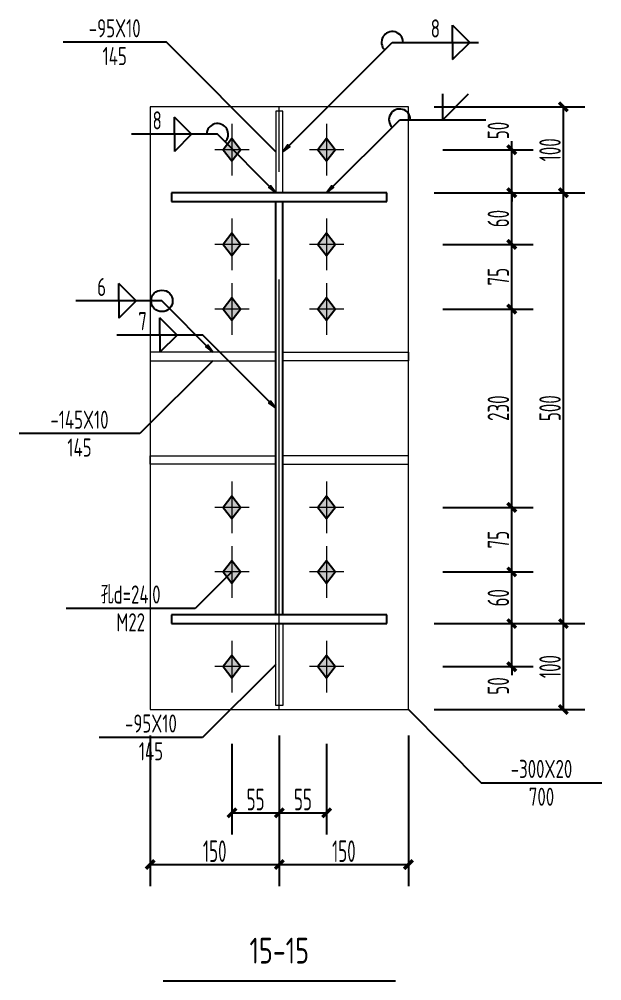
# Model space of a CAD drawing. Extents: x 447413 to 2975780, y -1432727 to 1301644.
# Drawn here: x 2318906 to 2325673, y -1263405 to -1252237 of the extents above; entities that cross this region are included whole.
import ezdxf
from ezdxf.enums import TextEntityAlignment as Align

# ---------------------------------------------------------------- set-up
doc = ezdxf.new("R2010")
doc.units = 0
doc.header["$LTSCALE"] = 1000
doc.header["$MEASUREMENT"] = 0
doc.linetypes.add('线型6', pattern=[8.75, 5, -1.25, 1.25, -1.25])
for name, color, linetype in [('10', 7, 'Continuous'), ('尺寸标注', 253, 'Continuous'), ('焊缝标注', 253, 'Continuous'), ('螺栓孔标注', 253, 'Continuous'), ('钢板标注', 253, 'Continuous')]:
    doc.layers.add(name, color=color, linetype=linetype)
doc.layers.add('20', color=2, linetype='Continuous', lineweight=18)
doc.styles.add('PkpmHz', font='Pkpmeng', dxfattribs={"width": 0.6, "bigfont": 'hztxt'})
doc.dimstyles.new('Pkpm_1.00', dxfattribs={"dimtxt": 250, "dimasz": 100, "dimexe": 250, "dimexo": 0.0625, "dimgap": 30, "dimtad": 1, "dimdec": 0, "dimrnd": 5, "dimzin": 0, "dimdsep": 46, "dimtxsty": 'PkpmHz', "dimblk1": 'ARCHTICK', "dimblk2": 'ARCHTICK', "dimsah": 1, "dimcen": 0.09, "dimadec": 0, "dimazin": 0, "dimtfac": 1, "dimtdec": 0, "dimtmove": 2, "dimatfit": 1, "dimfxl": 0, "dimtolj": 1, "dimtzin": 0, "dimarcsym": 0})

# ---------------------------------------------------------------- blocks, each defined once
blk = doc.blocks.new('_ArchTick')
at = {"color": 0, "linetype": 'ByBlock', "const_width": 0.4}
blk.add_lwpolyline([(-0.5, -0.5), (0.5, 0.5)], dxfattribs=at)
blk = doc.blocks.new('*D771')
at = {"layer": 'Defpoints', "color": 0, "linetype": 'Continuous', "transparency": 16777216}
for p in [(2323427, -1253753), (2324627, -1253753), (2323427, -1254253)]:
    blk.add_point(p, dxfattribs=at)
at = {"layer": '尺寸标注', "color": 0, "linetype": 'Continuous', "lineweight": -2, "transparency": 16777216}
for p, q in [((2324627, -1253753), (2324627, -1253653)), ((2323827, -1253753), (2324877, -1253753)), ((2324627, -1254253), (2324627, -1253753)), ((2323827, -1254253), (2324877, -1254253)), ((2324627, -1254253), (2324627, -1254353))]:
    blk.add_line(p, q, dxfattribs=at)
at = {"layer": '尺寸标注', "color": 0, "linetype": 'Continuous', "lineweight": -2, "transparency": 16777216, "xscale": 100, "yscale": 100, "zscale": 100}
for p, rotation in [((2324627, -1253753), 270), ((2324627, -1254253), 90)]:
    blk.add_blockref('_ArchTick', p, dxfattribs=dict(at, rotation=rotation))
at = {"layer": '尺寸标注', "color": 0, "linetype": 'Continuous', "transparency": 16777216, "insert": (2324471, -1253530), "char_height": 250, "attachment_point": 5, "rotation": 90, "style": 'PkpmHz'}
blk.add_mtext('\\A1;50', dxfattribs=at)
blk = doc.blocks.new('*D772')
at = {"layer": 'Defpoints', "color": 0, "linetype": 'Continuous', "transparency": 16777216}
for p in [(2323427, -1254253), (2324627, -1254253), (2323427, -1254853)]:
    blk.add_point(p, dxfattribs=at)
at = {"layer": '尺寸标注', "color": 0, "linetype": 'Continuous', "lineweight": -2, "transparency": 16777216}
for p, q in [((2323827, -1254253), (2324877, -1254253)), ((2324627, -1254853), (2324627, -1254253)), ((2323827, -1254853), (2324877, -1254853))]:
    blk.add_line(p, q, dxfattribs=at)
at = {"layer": '尺寸标注', "color": 0, "linetype": 'Continuous', "lineweight": -2, "transparency": 16777216, "xscale": 100, "yscale": 100, "zscale": 100}
for p, rotation in [((2324627, -1254253), 90), ((2324627, -1254853), 270)]:
    blk.add_blockref('_ArchTick', p, dxfattribs=dict(at, rotation=rotation))
at = {"layer": '尺寸标注', "color": 0, "linetype": 'Continuous', "transparency": 16777216, "insert": (2324472, -1254553), "char_height": 250, "attachment_point": 5, "rotation": 90, "style": 'PkpmHz'}
blk.add_mtext('\\A1;60', dxfattribs=at)
blk = doc.blocks.new('*D773')
at = {"layer": 'Defpoints', "color": 0, "linetype": 'Continuous', "transparency": 16777216}
for p in [(2323427, -1254853), (2324627, -1254853), (2323427, -1255603)]:
    blk.add_point(p, dxfattribs=at)
at = {"layer": '尺寸标注', "color": 0, "linetype": 'Continuous', "lineweight": -2, "transparency": 16777216}
for p, q in [((2323827, -1254853), (2324877, -1254853)), ((2324627, -1255603), (2324627, -1254853)), ((2323827, -1255603), (2324877, -1255603))]:
    blk.add_line(p, q, dxfattribs=at)
at = {"layer": '尺寸标注', "color": 0, "linetype": 'Continuous', "lineweight": -2, "transparency": 16777216, "xscale": 100, "yscale": 100, "zscale": 100}
for p, rotation in [((2324627, -1254853), 90), ((2324627, -1255603), 270)]:
    blk.add_blockref('_ArchTick', p, dxfattribs=dict(at, rotation=rotation))
at = {"layer": '尺寸标注', "color": 0, "linetype": 'Continuous', "transparency": 16777216, "insert": (2324472, -1255228), "char_height": 250, "attachment_point": 5, "rotation": 90, "style": 'PkpmHz'}
blk.add_mtext('\\A1;75', dxfattribs=at)
blk = doc.blocks.new('*D774')
at = {"layer": 'Defpoints', "color": 0, "linetype": 'Continuous', "transparency": 16777216}
for p in [(2323427, -1259257), (2324627, -1259257), (2323427, -1259757)]:
    blk.add_point(p, dxfattribs=at)
at = {"layer": '尺寸标注', "color": 0, "linetype": 'Continuous', "lineweight": -2, "transparency": 16777216}
for p, q in [((2324627, -1259257), (2324627, -1259157)), ((2323827, -1259257), (2324877, -1259257)), ((2324627, -1259757), (2324627, -1259257)), ((2323827, -1259757), (2324877, -1259757)), ((2324627, -1259757), (2324627, -1259857))]:
    blk.add_line(p, q, dxfattribs=at)
at = {"layer": '尺寸标注', "color": 0, "linetype": 'Continuous', "lineweight": -2, "transparency": 16777216, "xscale": 100, "yscale": 100, "zscale": 100}
for p, rotation in [((2324627, -1259257), 270), ((2324627, -1259757), 90)]:
    blk.add_blockref('_ArchTick', p, dxfattribs=dict(at, rotation=rotation))
at = {"layer": '尺寸标注', "color": 0, "linetype": 'Continuous', "transparency": 16777216, "insert": (2324471, -1259981), "char_height": 250, "attachment_point": 5, "rotation": 90, "style": 'PkpmHz'}
blk.add_mtext('\\A1;50', dxfattribs=at)
blk = doc.blocks.new('*D775')
at = {"layer": 'Defpoints', "color": 0, "linetype": 'Continuous', "transparency": 16777216}
for p in [(2323427, -1258657), (2324627, -1258657), (2323427, -1259257)]:
    blk.add_point(p, dxfattribs=at)
at = {"layer": '尺寸标注', "color": 0, "linetype": 'Continuous', "lineweight": -2, "transparency": 16777216}
for p, q in [((2323827, -1258657), (2324877, -1258657)), ((2324627, -1259257), (2324627, -1258657)), ((2323827, -1259257), (2324877, -1259257))]:
    blk.add_line(p, q, dxfattribs=at)
at = {"layer": '尺寸标注', "color": 0, "linetype": 'Continuous', "lineweight": -2, "transparency": 16777216, "xscale": 100, "yscale": 100, "zscale": 100}
for p, rotation in [((2324627, -1258657), 90), ((2324627, -1259257), 270)]:
    blk.add_blockref('_ArchTick', p, dxfattribs=dict(at, rotation=rotation))
at = {"layer": '尺寸标注', "color": 0, "linetype": 'Continuous', "transparency": 16777216, "insert": (2324472, -1258957), "char_height": 250, "attachment_point": 5, "rotation": 90, "style": 'PkpmHz'}
blk.add_mtext('\\A1;60', dxfattribs=at)
blk = doc.blocks.new('*D776')
at = {"layer": 'Defpoints', "color": 0, "linetype": 'Continuous', "transparency": 16777216}
for p in [(2323427, -1257907), (2324627, -1257907), (2323427, -1258657)]:
    blk.add_point(p, dxfattribs=at)
at = {"layer": '尺寸标注', "color": 0, "linetype": 'Continuous', "lineweight": -2, "transparency": 16777216}
for p, q in [((2323827, -1257907), (2324877, -1257907)), ((2324627, -1258657), (2324627, -1257907)), ((2323827, -1258657), (2324877, -1258657))]:
    blk.add_line(p, q, dxfattribs=at)
at = {"layer": '尺寸标注', "color": 0, "linetype": 'Continuous', "lineweight": -2, "transparency": 16777216, "xscale": 100, "yscale": 100, "zscale": 100}
for p, rotation in [((2324627, -1257907), 90), ((2324627, -1258657), 270)]:
    blk.add_blockref('_ArchTick', p, dxfattribs=dict(at, rotation=rotation))
at = {"layer": '尺寸标注', "color": 0, "linetype": 'Continuous', "transparency": 16777216, "insert": (2324472, -1258282), "char_height": 250, "attachment_point": 5, "rotation": 90, "style": 'PkpmHz'}
blk.add_mtext('\\A1;75', dxfattribs=at)
blk = doc.blocks.new('*D777')
at = {"layer": 'Defpoints', "color": 0, "linetype": 'Continuous', "transparency": 16777216}
for p in [(2323427, -1255603), (2324627, -1255603), (2323427, -1257907)]:
    blk.add_point(p, dxfattribs=at)
at = {"layer": '尺寸标注', "color": 0, "linetype": 'Continuous', "lineweight": -2, "transparency": 16777216}
for p, q in [((2323827, -1255603), (2324877, -1255603)), ((2324627, -1257907), (2324627, -1255603)), ((2323827, -1257907), (2324877, -1257907))]:
    blk.add_line(p, q, dxfattribs=at)
at = {"layer": '尺寸标注', "color": 0, "linetype": 'Continuous', "lineweight": -2, "transparency": 16777216, "xscale": 100, "yscale": 100, "zscale": 100}
for p, rotation in [((2324627, -1255603), 90), ((2324627, -1257907), 270)]:
    blk.add_blockref('_ArchTick', p, dxfattribs=dict(at, rotation=rotation))
at = {"layer": '尺寸标注', "color": 0, "linetype": 'Continuous', "transparency": 16777216, "insert": (2324472, -1256755), "char_height": 250, "attachment_point": 5, "rotation": 90, "style": 'PkpmHz'}
blk.add_mtext('\\A1;230', dxfattribs=at)
blk = doc.blocks.new('*D778')
at = {"layer": 'Defpoints', "color": 0, "linetype": 'Continuous', "transparency": 16777216}
for p in [(2321377, -1260255), (2321927, -1260255), (2321927, -1261455)]:
    blk.add_point(p, dxfattribs=at)
at = {"layer": '尺寸标注', "color": 0, "linetype": 'Continuous', "lineweight": -2, "transparency": 16777216}
for p, q in [((2321377, -1260655), (2321377, -1261705)), ((2321927, -1260655), (2321927, -1261705)), ((2321377, -1261455), (2321927, -1261455))]:
    blk.add_line(p, q, dxfattribs=at)
at = {"layer": '尺寸标注', "color": 0, "linetype": 'Continuous', "lineweight": -2, "transparency": 16777216, "xscale": 100, "yscale": 100, "zscale": 100, "rotation": 180}
blk.add_blockref('_ArchTick', (2321377, -1261455), dxfattribs=at)
at = {"layer": '尺寸标注', "color": 0, "linetype": 'Continuous', "lineweight": -2, "transparency": 16777216, "xscale": 100, "yscale": 100, "zscale": 100}
blk.add_blockref('_ArchTick', (2321927, -1261455), dxfattribs=at)
at = {"layer": '尺寸标注', "color": 0, "linetype": 'Continuous', "transparency": 16777216, "insert": (2321652, -1261300), "char_height": 250, "attachment_point": 5, "style": 'PkpmHz'}
blk.add_mtext('\\A1;55', dxfattribs=at)
blk = doc.blocks.new('*D779')
at = {"layer": 'Defpoints', "color": 0, "linetype": 'Continuous', "transparency": 16777216}
for p in [(2321927, -1260255), (2322477, -1260255), (2322477, -1261455)]:
    blk.add_point(p, dxfattribs=at)
at = {"layer": '尺寸标注', "color": 0, "linetype": 'Continuous', "lineweight": -2, "transparency": 16777216}
for p, q in [((2321927, -1260655), (2321927, -1261705)), ((2322477, -1260655), (2322477, -1261705)), ((2321927, -1261455), (2322477, -1261455))]:
    blk.add_line(p, q, dxfattribs=at)
at = {"layer": '尺寸标注', "color": 0, "linetype": 'Continuous', "lineweight": -2, "transparency": 16777216, "xscale": 100, "yscale": 100, "zscale": 100, "rotation": 180}
blk.add_blockref('_ArchTick', (2321927, -1261455), dxfattribs=at)
at = {"layer": '尺寸标注', "color": 0, "linetype": 'Continuous', "lineweight": -2, "transparency": 16777216, "xscale": 100, "yscale": 100, "zscale": 100}
blk.add_blockref('_ArchTick', (2322477, -1261455), dxfattribs=at)
at = {"layer": '尺寸标注', "color": 0, "linetype": 'Continuous', "transparency": 16777216, "insert": (2322202, -1261300), "char_height": 250, "attachment_point": 5, "style": 'PkpmHz'}
blk.add_mtext('\\A1;55', dxfattribs=at)
blk = doc.blocks.new('*D780')
at = {"layer": 'Defpoints', "color": 0, "linetype": 'Continuous', "transparency": 16777216}
for p in [(2320427, -1260255), (2321927, -1260255), (2321927, -1262055)]:
    blk.add_point(p, dxfattribs=at)
at = {"layer": '尺寸标注', "color": 0, "linetype": 'Continuous', "lineweight": -2, "transparency": 16777216}
for p, q in [((2320427, -1260555), (2320427, -1262305)), ((2321927, -1260555), (2321927, -1262305)), ((2320427, -1262055), (2321927, -1262055))]:
    blk.add_line(p, q, dxfattribs=at)
at = {"layer": '尺寸标注', "color": 0, "linetype": 'Continuous', "lineweight": -2, "transparency": 16777216, "xscale": 100, "yscale": 100, "zscale": 100, "rotation": 180}
blk.add_blockref('_ArchTick', (2320427, -1262055), dxfattribs=at)
at = {"layer": '尺寸标注', "color": 0, "linetype": 'Continuous', "lineweight": -2, "transparency": 16777216, "xscale": 100, "yscale": 100, "zscale": 100}
blk.add_blockref('_ArchTick', (2321927, -1262055), dxfattribs=at)
at = {"layer": '尺寸标注', "color": 0, "linetype": 'Continuous', "transparency": 16777216, "insert": (2321177, -1261900), "char_height": 250, "attachment_point": 5, "style": 'PkpmHz'}
blk.add_mtext('\\A1;150', dxfattribs=at)
blk = doc.blocks.new('*D781')
at = {"layer": 'Defpoints', "color": 0, "linetype": 'Continuous', "transparency": 16777216}
for p in [(2321927, -1260255), (2323427, -1260255), (2323427, -1262055)]:
    blk.add_point(p, dxfattribs=at)
at = {"layer": '尺寸标注', "color": 0, "linetype": 'Continuous', "lineweight": -2, "transparency": 16777216}
for p, q in [((2321927, -1260555), (2321927, -1262305)), ((2323427, -1260555), (2323427, -1262305)), ((2321927, -1262055), (2323427, -1262055))]:
    blk.add_line(p, q, dxfattribs=at)
at = {"layer": '尺寸标注', "color": 0, "linetype": 'Continuous', "lineweight": -2, "transparency": 16777216, "xscale": 100, "yscale": 100, "zscale": 100, "rotation": 180}
blk.add_blockref('_ArchTick', (2321927, -1262055), dxfattribs=at)
at = {"layer": '尺寸标注', "color": 0, "linetype": 'Continuous', "lineweight": -2, "transparency": 16777216, "xscale": 100, "yscale": 100, "zscale": 100}
blk.add_blockref('_ArchTick', (2323427, -1262055), dxfattribs=at)
at = {"layer": '尺寸标注', "color": 0, "linetype": 'Continuous', "transparency": 16777216, "insert": (2322677, -1261900), "char_height": 250, "attachment_point": 5, "style": 'PkpmHz'}
blk.add_mtext('\\A1;150', dxfattribs=at)
blk = doc.blocks.new('*D782')
at = {"layer": 'Defpoints', "color": 0, "linetype": 'Continuous', "transparency": 16777216}
for p in [(2323427, -1259257), (2325227, -1259257), (2323427, -1260255)]:
    blk.add_point(p, dxfattribs=at)
at = {"layer": '尺寸标注', "color": 0, "linetype": 'Continuous', "lineweight": -2, "transparency": 16777216}
for p, q in [((2323727, -1259257), (2325477, -1259257)), ((2325227, -1260255), (2325227, -1259257)), ((2323727, -1260255), (2325477, -1260255))]:
    blk.add_line(p, q, dxfattribs=at)
at = {"layer": '尺寸标注', "color": 0, "linetype": 'Continuous', "lineweight": -2, "transparency": 16777216, "xscale": 100, "yscale": 100, "zscale": 100}
for p, rotation in [((2325227, -1259257), 90), ((2325227, -1260255), 270)]:
    blk.add_blockref('_ArchTick', p, dxfattribs=dict(at, rotation=rotation))
at = {"layer": '尺寸标注', "color": 0, "linetype": 'Continuous', "transparency": 16777216, "insert": (2325072, -1259756), "char_height": 250, "attachment_point": 5, "rotation": 90, "style": 'PkpmHz'}
blk.add_mtext('\\A1;100', dxfattribs=at)
blk = doc.blocks.new('*D783')
at = {"layer": 'Defpoints', "color": 0, "linetype": 'Continuous', "transparency": 16777216}
for p in [(2323427, -1254253), (2325227, -1254253), (2323427, -1259257)]:
    blk.add_point(p, dxfattribs=at)
at = {"layer": '尺寸标注', "color": 0, "linetype": 'Continuous', "lineweight": -2, "transparency": 16777216}
for p, q in [((2323727, -1254253), (2325477, -1254253)), ((2325227, -1259257), (2325227, -1254253)), ((2323727, -1259257), (2325477, -1259257))]:
    blk.add_line(p, q, dxfattribs=at)
at = {"layer": '尺寸标注', "color": 0, "linetype": 'Continuous', "lineweight": -2, "transparency": 16777216, "xscale": 100, "yscale": 100, "zscale": 100}
for p, rotation in [((2325227, -1254253), 90), ((2325227, -1259257), 270)]:
    blk.add_blockref('_ArchTick', p, dxfattribs=dict(at, rotation=rotation))
at = {"layer": '尺寸标注', "color": 0, "linetype": 'Continuous', "transparency": 16777216, "insert": (2325072, -1256755), "char_height": 250, "attachment_point": 5, "rotation": 90, "style": 'PkpmHz'}
blk.add_mtext('\\A1;500', dxfattribs=at)
blk = doc.blocks.new('*D784')
at = {"layer": 'Defpoints', "color": 0, "linetype": 'Continuous', "transparency": 16777216}
for p in [(2323427, -1253255), (2325227, -1253255), (2323427, -1254253)]:
    blk.add_point(p, dxfattribs=at)
at = {"layer": '尺寸标注', "color": 0, "linetype": 'Continuous', "lineweight": -2, "transparency": 16777216}
for p, q in [((2323727, -1253255), (2325477, -1253255)), ((2325227, -1254253), (2325227, -1253255)), ((2323727, -1254253), (2325477, -1254253))]:
    blk.add_line(p, q, dxfattribs=at)
at = {"layer": '尺寸标注', "color": 0, "linetype": 'Continuous', "lineweight": -2, "transparency": 16777216, "xscale": 100, "yscale": 100, "zscale": 100}
for p, rotation in [((2325227, -1253255), 90), ((2325227, -1254253), 270)]:
    blk.add_blockref('_ArchTick', p, dxfattribs=dict(at, rotation=rotation))
at = {"layer": '尺寸标注', "color": 0, "linetype": 'Continuous', "transparency": 16777216, "insert": (2325072, -1253754), "char_height": 250, "attachment_point": 5, "rotation": 90, "style": 'PkpmHz'}
blk.add_mtext('\\A1;100', dxfattribs=at)

msp = doc.modelspace()

# ---------------------------------------------------------------- hatches: boundary and pattern name
at = {"layer": '10'}
for points in [[(2321376.5, -1253623.3), (2321276.5, -1253753.3), (2321376.5, -1253883.3), (2321476.5, -1253753.3)], [(2322476.5, -1253623.3), (2322376.5, -1253753.3), (2322476.5, -1253883.3), (2322576.5, -1253753.3)], [(2321376.5, -1254723.3), (2321276.5, -1254853.3), (2321376.5, -1254983.3), (2321476.5, -1254853.3)], [(2322476.5, -1254723.3), (2322376.5, -1254853.3), (2322476.5, -1254983.3), (2322576.5, -1254853.3)], [(2321376.5, -1255473.3), (2321276.5, -1255603.3), (2321376.5, -1255733.3), (2321476.5, -1255603.3)], [(2322476.5, -1255473.3), (2322376.5, -1255603.3), (2322476.5, -1255733.3), (2322576.5, -1255603.3)], [(2321376.5, -1257776.9), (2321276.5, -1257906.9), (2321376.5, -1258036.9), (2321476.5, -1257906.9)], [(2322476.5, -1257776.9), (2322376.5, -1257906.9), (2322476.5, -1258036.9), (2322576.5, -1257906.9)], [(2321376.5, -1258526.9), (2321276.5, -1258656.9), (2321376.5, -1258786.9), (2321476.5, -1258656.9)], [(2322476.5, -1258526.9), (2322376.5, -1258656.9), (2322476.5, -1258786.9), (2322576.5, -1258656.9)], [(2321376.5, -1259626.9), (2321276.5, -1259756.9), (2321376.5, -1259886.9), (2321476.5, -1259756.9)], [(2322476.5, -1259626.9), (2322376.5, -1259756.9), (2322476.5, -1259886.9), (2322576.5, -1259756.9)]]:
    msp.add_hatch(color=1, dxfattribs=at).paths.add_polyline_path(points)
at = {"layer": '焊缝标注'}
for points in [[(2321966.5, -1253778.3), (2322047.9, -1253718.3), (2322026.7, -1253697.1)], [(2321886.5, -1254253.3), (2321826.5, -1254172), (2321805.3, -1254193.1)], [(2322476.5, -1254253.3), (2322557.9, -1254193.3), (2322536.7, -1254172.1)], [(2321156.5, -1256103.3), (2321096.5, -1256022), (2321075.3, -1256043.1)], [(2321886.5, -1256755.1), (2321826.5, -1256673.7), (2321805.3, -1256694.9)]]:
    msp.add_hatch(color=256, dxfattribs=at).paths.add_polyline_path(points)

# ---------------------------------------------------------------- linework, layer by layer
at = {"layer": '10', "linetype": '线型6', "lineweight": 18}
msp.add_line((2321926.5, -1260260.2), (2321926.5, -1253250.1), dxfattribs=at)
at = {"layer": '10', "color": 9, "lineweight": 18}
for p, q in [((2321376.5, -1253453.3), (2321376.5, -1254053.3)), ((2322476.5, -1253453.3), (2322476.5, -1254053.3)), ((2321576.5, -1253753.3), (2321176.5, -1253753.3)), ((2322676.5, -1253753.3), (2322276.5, -1253753.3)), ((2321376.5, -1254553.3), (2321376.5, -1255153.3)), ((2322476.5, -1254553.3), (2322476.5, -1255153.3)), ((2321576.5, -1254853.3), (2321176.5, -1254853.3)), ((2322676.5, -1254853.3), (2322276.5, -1254853.3)), ((2321376.5, -1255303.3), (2321376.5, -1255903.3)), ((2322476.5, -1255303.3), (2322476.5, -1255903.3)), ((2321576.5, -1255603.3), (2321176.5, -1255603.3)), ((2322676.5, -1255603.3), (2322276.5, -1255603.3)), ((2321376.5, -1257606.9), (2321376.5, -1258206.9)), ((2322476.5, -1257606.9), (2322476.5, -1258206.9)), ((2321576.5, -1257906.9), (2321176.5, -1257906.9)), ((2322676.5, -1257906.9), (2322276.5, -1257906.9)), ((2321376.5, -1258356.9), (2321376.5, -1258956.9)), ((2322476.5, -1258356.9), (2322476.5, -1258956.9)), ((2321576.5, -1258656.9), (2321176.5, -1258656.9)), ((2322676.5, -1258656.9), (2322276.5, -1258656.9)), ((2321376.5, -1259456.9), (2321376.5, -1260056.9)), ((2322476.5, -1259456.9), (2322476.5, -1260056.9)), ((2321576.5, -1259756.9), (2321176.5, -1259756.9)), ((2322676.5, -1259756.9), (2322276.5, -1259756.9))]:
    msp.add_line(p, q, dxfattribs=at)
at = {"layer": '10', "color": 3}
for p, q in [((2323176.5, -1254253.3), (2320676.5, -1254253.3)), ((2320676.5, -1254253.3), (2320676.5, -1254353.3)), ((2323176.5, -1254353.3), (2323176.5, -1254253.3)), ((2320676.5, -1254353.3), (2323176.5, -1254353.3)), ((2321886.5, -1259156.9), (2321886.5, -1254353.3)), ((2321966.5, -1259156.9), (2321966.5, -1254353.3)), ((2323176.5, -1259156.9), (2320676.5, -1259156.9)), ((2320676.5, -1259156.9), (2320676.5, -1259256.9)), ((2323176.5, -1259256.9), (2323176.5, -1259156.9)), ((2320676.5, -1259256.9), (2323176.5, -1259256.9))]:
    msp.add_line(p, q, dxfattribs=at)
at = {"layer": '10'}
msp.add_line((2320576.5, -1263405.2), (2323276.5, -1263405.2), dxfattribs=at)
at = {"layer": '10', "color": 1, "linetype": 'Continuous'}
for points in [[(2321376.5, -1253623.3), (2321276.5, -1253753.3), (2321376.5, -1253883.3), (2321476.5, -1253753.3)], [(2322476.5, -1253623.3), (2322376.5, -1253753.3), (2322476.5, -1253883.3), (2322576.5, -1253753.3)], [(2321376.5, -1254723.3), (2321276.5, -1254853.3), (2321376.5, -1254983.3), (2321476.5, -1254853.3)], [(2322476.5, -1254723.3), (2322376.5, -1254853.3), (2322476.5, -1254983.3), (2322576.5, -1254853.3)], [(2321376.5, -1255473.3), (2321276.5, -1255603.3), (2321376.5, -1255733.3), (2321476.5, -1255603.3)], [(2322476.5, -1255473.3), (2322376.5, -1255603.3), (2322476.5, -1255733.3), (2322576.5, -1255603.3)], [(2321376.5, -1257776.9), (2321276.5, -1257906.9), (2321376.5, -1258036.9), (2321476.5, -1257906.9)], [(2322476.5, -1257776.9), (2322376.5, -1257906.9), (2322476.5, -1258036.9), (2322576.5, -1257906.9)], [(2321376.5, -1258526.9), (2321276.5, -1258656.9), (2321376.5, -1258786.9), (2321476.5, -1258656.9)], [(2322476.5, -1258526.9), (2322376.5, -1258656.9), (2322476.5, -1258786.9), (2322576.5, -1258656.9)], [(2321376.5, -1259626.9), (2321276.5, -1259756.9), (2321376.5, -1259886.9), (2321476.5, -1259756.9)], [(2322476.5, -1259626.9), (2322376.5, -1259756.9), (2322476.5, -1259886.9), (2322576.5, -1259756.9)]]:
    msp.add_lwpolyline(points, close=True, dxfattribs=at)
at = {"layer": '20'}
for p, q in [((2323426.5, -1253255.1), (2320426.5, -1253255.1)), ((2320426.5, -1253255.1), (2320426.5, -1260255.2)), ((2321966.5, -1253303.3), (2321886.5, -1253303.3)), ((2321886.5, -1253303.3), (2321886.5, -1254253.3)), ((2321966.5, -1254253.3), (2321966.5, -1253303.3)), ((2323426.5, -1260255.2), (2323426.5, -1253255.1)), ((2321886.5, -1254253.3), (2321966.5, -1254253.3)), ((2321886.5, -1256103.3), (2320426.5, -1256103.3)), ((2320426.5, -1256103.3), (2320426.5, -1256203.3)), ((2321886.5, -1256203.3), (2321886.5, -1256103.3)), ((2321966.5, -1256103.3), (2323426.5, -1256103.3)), ((2321966.5, -1256203.3), (2321966.5, -1256103.3)), ((2323426.5, -1256103.3), (2323426.5, -1256203.3)), ((2320426.5, -1256203.3), (2321886.5, -1256203.3)), ((2323426.5, -1256203.3), (2321966.5, -1256203.3)), ((2320426.5, -1257406.9), (2320426.5, -1257306.9)), ((2320426.5, -1257306.9), (2321886.5, -1257306.9)), ((2321886.5, -1257306.9), (2321886.5, -1257406.9)), ((2323426.5, -1257306.9), (2321966.5, -1257306.9)), ((2321966.5, -1257306.9), (2321966.5, -1257406.9)), ((2323426.5, -1257406.9), (2323426.5, -1257306.9)), ((2321886.5, -1257406.9), (2320426.5, -1257406.9)), ((2321966.5, -1257406.9), (2323426.5, -1257406.9)), ((2321886.5, -1259256.9), (2321966.5, -1259256.9)), ((2321886.5, -1260206.9), (2321886.5, -1259256.9)), ((2321966.5, -1259256.9), (2321966.5, -1260206.9)), ((2320426.5, -1260255.2), (2323426.5, -1260255.2)), ((2321966.5, -1260206.9), (2321886.5, -1260206.9))]:
    msp.add_line(p, q, dxfattribs=at)
at = {"layer": '焊缝标注'}
for p, q in [((2323939.8, -1252306.1), (2324139.8, -1252506.1)), ((2323939.8, -1252506.1), (2323939.8, -1252306.1)), ((2321966.5, -1253778.3), (2323239.8, -1252506.1)), ((2323239.8, -1252506.1), (2324239.8, -1252506.1)), ((2323939.8, -1252706.1), (2324139.8, -1252506.1)), ((2323939.8, -1252506.1), (2323939.8, -1252706.1)), ((2323825.4, -1253405.2), (2323825.4, -1253105.2)), ((2323825.4, -1253405.2), (2324125.4, -1253105.2)), ((2320908.5, -1253573.7), (2320708.5, -1253373.7)), ((2320708.5, -1253573.7), (2320708.5, -1253373.7)), ((2322476.5, -1254253.3), (2323325.4, -1253405.2)), ((2323325.4, -1253405.2), (2324325.4, -1253405.2)), ((2321208.5, -1253573.7), (2320208.5, -1253573.7)), ((2320908.5, -1253573.7), (2320708.5, -1253773.7)), ((2320708.5, -1253573.7), (2320708.5, -1253773.7)), ((2321886.5, -1254253.3), (2321208.5, -1253573.7)), ((2320263.3, -1255508.7), (2320063.3, -1255308.7)), ((2320063.3, -1255508.7), (2320063.3, -1255308.7)), ((2320563.3, -1255508.7), (2319563.3, -1255508.7)), ((2320263.3, -1255508.7), (2320063.3, -1255708.7)), ((2320063.3, -1255508.7), (2320063.3, -1255708.7)), ((2321156.5, -1256103.3), (2320563.3, -1255508.7)), ((2320739, -1255905.6), (2320539, -1255705.6)), ((2320539, -1255905.6), (2320539, -1255705.6)), ((2321039, -1255905.6), (2320039, -1255905.6)), ((2320739, -1255905.6), (2320539, -1256105.6)), ((2320539, -1255905.6), (2320539, -1256105.6)), ((2321886.5, -1256755.1), (2321039, -1255905.6))]:
    msp.add_line(p, q, dxfattribs=at)
at = {"layer": '焊缝标注', "linetype": 'Continuous'}
for points in [[(2321966.5, -1253778.3), (2322047.9, -1253718.3), (2322026.7, -1253697.1)], [(2321886.5, -1254253.3), (2321826.5, -1254172), (2321805.3, -1254193.1)], [(2322476.5, -1254253.3), (2322557.9, -1254193.3), (2322536.7, -1254172.1)], [(2321156.5, -1256103.3), (2321096.5, -1256022), (2321075.3, -1256043.1)], [(2321886.5, -1256755.1), (2321826.5, -1256673.7), (2321805.3, -1256694.9)]]:
    msp.add_lwpolyline(points, close=True, dxfattribs=at)
at = {"layer": '焊缝标注'}
msp.add_circle((2320563.3, -1255508.7), 125, dxfattribs=at)
for centre, start, end in [((2323239.8, -1252506.1), 0, 224.97719), ((2323325.4, -1253405.2), 0, 224.97719), ((2321208.5, -1253573.7), 314.93158, 180)]:
    msp.add_arc(centre, 125, start, end, dxfattribs=at)
at = {"layer": '螺栓孔标注'}
for p, q in [((2321376.5, -1258656.9), (2320951.4, -1259080.3)), ((2320951.4, -1259080.3), (2319451.4, -1259080.3))]:
    msp.add_line(p, q, dxfattribs=at)
at = {"layer": '螺栓孔标注', "const_width": 0.1}
msp.add_lwpolyline([(2321376.6, -1258656.9, 1), (2321376.5, -1258656.9, 1)], format="xyb", close=True, dxfattribs=at)
at = {"layer": '钢板标注'}
for p, q in [((2320615.3, -1252504), (2319415.3, -1252504)), ((2321886.5, -1253778.3), (2320615.3, -1252504)), ((2321156.5, -1256203.3), (2320306.3, -1257050.2)), ((2320306.3, -1257050.2), (2318906.3, -1257050.2)), ((2321886.5, -1259731.9), (2321036.3, -1260578.8)), ((2323426.5, -1260255.2), (2324272.7, -1261106.1)), ((2321036.3, -1260578.8), (2319836.3, -1260578.8)), ((2324272.7, -1261106.1), (2325672.7, -1261106.1))]:
    msp.add_line(p, q, dxfattribs=at)
at = {"layer": '钢板标注', "const_width": 0.1}
for points in [[(2321886.6, -1253778.3, 1), (2321886.5, -1253778.3, 1)], [(2321156.6, -1256203.3, 1), (2321156.5, -1256203.3, 1)], [(2321886.6, -1259731.9, 1), (2321886.5, -1259731.9, 1)], [(2323426.6, -1260255.2, 1), (2323426.5, -1260255.2, 1)]]:
    msp.add_lwpolyline(points, format="xyb", close=True, dxfattribs=at)

# ---------------------------------------------------------------- texts
at = {"layer": '10', "style": 'PkpmHz', "width": 0.77}
msp.add_text('15-15', height=300, dxfattribs=at).set_placement((2321926.5, -1263055.2), align=Align.MIDDLE_CENTER)
at = {"layer": '焊缝标注', "style": 'PkpmHz', "width": 0.71}
for s, p in [('8', (2323739.8, -1252449.4)), ('8', (2320508.5, -1253517.1)), ('6', (2319863.3, -1255452.1)), ('7', (2320339, -1255849))]:
    msp.add_text(s, height=210, dxfattribs=at).set_placement(p, align=Align.CENTER)
at = {"layer": '螺栓孔标注', "style": 'PkpmHz', "width": 0.71}
msp.add_text('孔d=24.0', height=210, dxfattribs=at).set_placement((2320201.4, -1259023.7), align=Align.CENTER)
msp.add_text('M22', height=210, dxfattribs=at).set_placement((2320201.4, -1259137), align=Align.TOP_CENTER)
at = {"layer": '钢板标注', "style": 'PkpmHz', "width": 0.71}
for s, p in [('-95X10', (2320015.3, -1252447.4)), ('-145X10', (2319606.3, -1256993.6)), ('-95X10', (2320436.3, -1260522.1)), ('-300X20', (2324972.7, -1261049.5))]:
    msp.add_text(s, height=210, dxfattribs=at).set_placement(p, align=Align.CENTER)
for s, p in [('145', (2320015.3, -1252560.6)), ('145', (2319606.3, -1257106.8)), ('145', (2320436.3, -1260635.4)), ('700', (2324972.7, -1261162.7))]:
    msp.add_text(s, height=210, dxfattribs=at).set_placement(p, align=Align.TOP_CENTER)

# ---------------------------------------------------------------- dimensions: what is measured, and where the dimension line sits
at = {"layer": '尺寸标注', "linetype": 'Continuous'}
for base, p1, p2, text, override, picture, middle in [((2325226.5, -1253255.1), (2323426.5, -1254253.3), (2323426.5, -1253255.1), '100', {"dimexo": 300, "dimtih": 0, "dimtoh": 0}, '*D784', (2325071.5, -1253754.2)), ((2324626.5, -1254253.3), (2323426.5, -1254853.3), (2323426.5, -1254253.3), '60', {"dimexo": 400, "dimtih": 0, "dimtoh": 0}, '*D772', (2324471.5, -1254553.3)), ((2325226.5, -1254253.3), (2323426.5, -1259256.9), (2323426.5, -1254253.3), '500', {"dimexo": 300, "dimtih": 0, "dimtoh": 0}, '*D783', (2325071.5, -1256755.1)), ((2324626.5, -1254853.3), (2323426.5, -1255603.3), (2323426.5, -1254853.3), '75', {"dimexo": 400, "dimtih": 0, "dimtoh": 0}, '*D773', (2324471.5, -1255228.3)), ((2324626.5, -1255603.3), (2323426.5, -1257906.9), (2323426.5, -1255603.3), '230', {"dimexo": 400, "dimtih": 0, "dimtoh": 0}, '*D777', (2324471.5, -1256755.1)), ((2324626.5, -1257906.9), (2323426.5, -1258656.9), (2323426.5, -1257906.9), '75', {"dimexo": 400, "dimtih": 0, "dimtoh": 0}, '*D776', (2324471.5, -1258281.9)), ((2324626.5, -1258656.9), (2323426.5, -1259256.9), (2323426.5, -1258656.9), '60', {"dimexo": 400, "dimtih": 0, "dimtoh": 0}, '*D775', (2324471.5, -1258956.9)), ((2325226.5, -1259256.9), (2323426.5, -1260255.2), (2323426.5, -1259256.9), '100', {"dimexo": 300, "dimtih": 0, "dimtoh": 0}, '*D782', (2325071.5, -1259756.1))]:
    dim = msp.add_linear_dim(base=base, p1=p1, p2=p2, angle=90, text=text, dimstyle='Pkpm_1.00', override=override, dxfattribs=at)
    dim.commit()
    dim.dimension.update_dxf_attribs({"geometry": picture, "text_midpoint": middle})
for base, p1, p2, picture, middle in [((2324626.5, -1253753.3), (2323426.5, -1254253.3), (2323426.5, -1253753.3), '*D771', (2324471.3, -1253529.7)), ((2324626.5, -1259256.9), (2323426.5, -1259756.9), (2323426.5, -1259256.9), '*D774', (2324471.3, -1259980.5))]:
    dim = msp.add_linear_dim(base=base, p1=p1, p2=p2, angle=90, text='50', dimstyle='Pkpm_1.00', override={"dimexo": 400, "dimtih": 0, "dimtoh": 0}, dxfattribs=at)
    dim.commit()
    dim.dimension.update_dxf_attribs({"geometry": picture, "text_midpoint": middle, "dimtype": 128})
for base, p1, p2, text, override, picture, middle in [((2321926.5, -1262055.2), (2320426.5, -1260255.2), (2321926.5, -1260255.2), '150', {"dimexo": 300, "dimtih": 0, "dimtoh": 0}, '*D780', (2321176.5, -1261900.2)), ((2321926.5, -1261455.2), (2321376.5, -1260255.2), (2321926.5, -1260255.2), '55', {"dimexo": 400, "dimtih": 0, "dimtoh": 0}, '*D778', (2321651.5, -1261300.2)), ((2322476.5, -1261455.2), (2321926.5, -1260255.2), (2322476.5, -1260255.2), '55', {"dimexo": 400, "dimtih": 0, "dimtoh": 0}, '*D779', (2322201.5, -1261300.2)), ((2323426.5, -1262055.2), (2321926.5, -1260255.2), (2323426.5, -1260255.2), '150', {"dimexo": 300, "dimtih": 0, "dimtoh": 0}, '*D781', (2322676.5, -1261900.2))]:
    dim = msp.add_linear_dim(base=base, p1=p1, p2=p2, text=text, dimstyle='Pkpm_1.00', override=override, dxfattribs=at)
    dim.commit()
    dim.dimension.update_dxf_attribs({"geometry": picture, "text_midpoint": middle})

doc.saveas('drawing.dxf')
